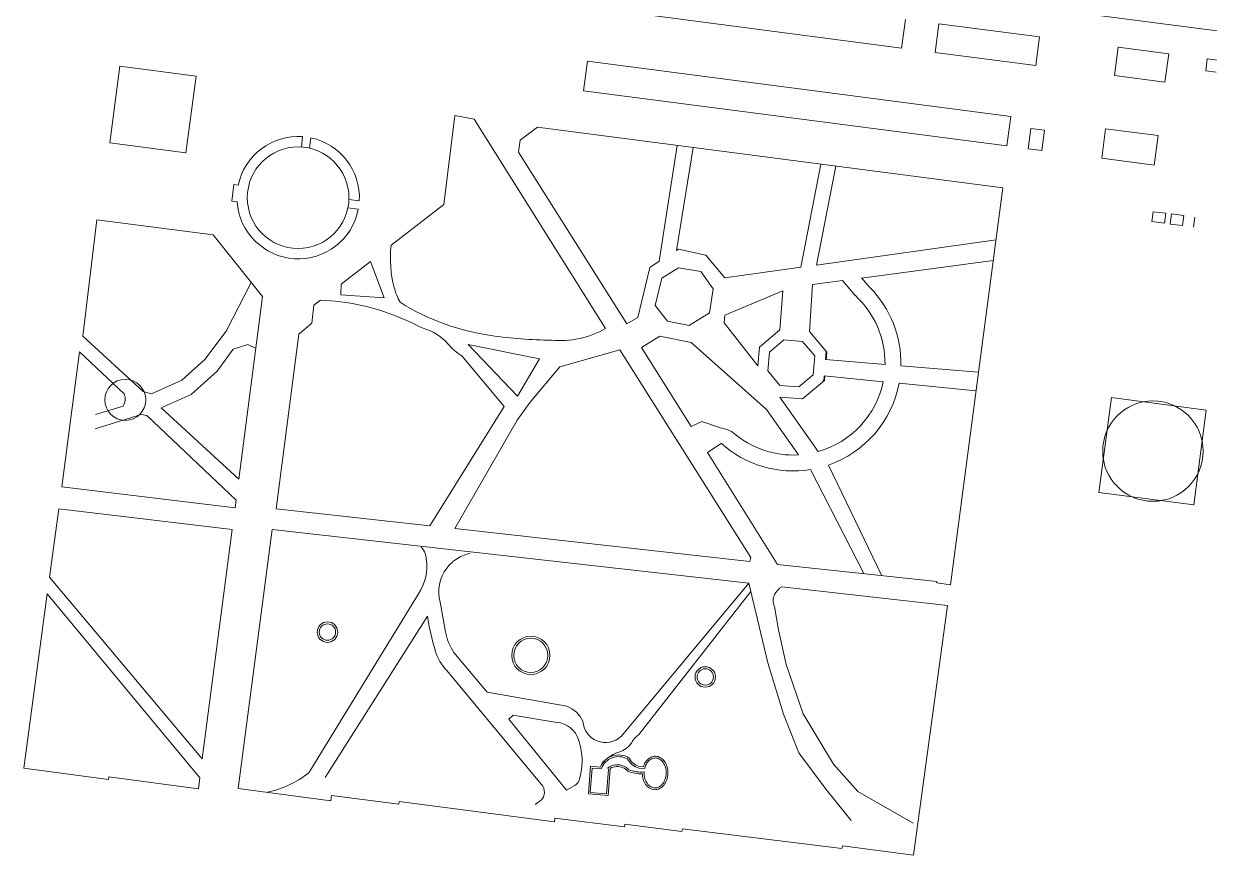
# Model space of a CAD drawing. Header units: millimetres. Extents: x 740 to 5908, y 1492 to 3373.
# Drawn here: x 4746 to 4919.4, y 2608.8 to 2730.4 of the extents above; entities that cross this region are included whole.
import ezdxf

# ---------------------------------------------------------------- set-up
doc = ezdxf.new("R2010")
doc.units = ezdxf.units.MM
doc.header["$PDMODE"] = 32
doc.header["$PDSIZE"] = 6
doc.layers.add('VIAPEATO', color=8, linetype='Continuous', lineweight=0)

msp = doc.modelspace()

# ---------------------------------------------------------------- linework, layer by layer
at = {"layer": 'VIAPEATO', "color": 8}
for p, q in [((4827.87, 2741.48), (4993.01, 2719.91)), ((4831.28, 2732.5), (4874.4, 2726.84)), ((4874.95, 2731.06), (4874.4, 2726.84)), ((4879.87, 2730.42), (4879.32, 2726.21)), ((4879.87, 2730.42), (4894.58, 2728.5)), ((4894.58, 2728.5), (4894.04, 2724.33)), ((4879.32, 2726.21), (4894.04, 2724.33)), ((4906.07, 2727.01), (4905.53, 2722.85)), ((4906.07, 2727.01), (4913.46, 2726.05)), ((4913.46, 2726.05), (4912.92, 2721.9)), ((4760.1, 2724.24), (4758.6, 2713)), ((4760.1, 2724.24), (4771.22, 2722.78)), ((4827.89, 2720.64), (4828.45, 2724.95)), ((4890.36, 2716.86), (4828.45, 2724.95)), ((4919.1, 2725.31), (4918.87, 2723.53)), ((4919.1, 2725.31), (4920.65, 2725.11)), ((4771.22, 2722.78), (4769.73, 2711.53)), ((4905.53, 2722.85), (4912.92, 2721.9)), ((4918.87, 2723.53), (4920.42, 2723.35)), ((4827.89, 2720.64), (4889.8, 2712.56)), ((4807.48, 2704), (4809.07, 2717.01)), ((4809.07, 2717.01), (4811.9, 2716.47)), ((4889.8, 2712.56), (4890.36, 2716.86)), ((4811.9, 2716.47), (4831.12, 2685.84)), ((4821.18, 2715.3), (4818.6, 2713.39)), ((4821.18, 2715.3), (4889.22, 2706.43)), ((4892.89, 2712.16), (4893.28, 2715.13)), ((4895.29, 2714.88), (4893.28, 2715.13)), ((4786.81, 2713.92), (4786.62, 2712.4)), ((4788.02, 2713.75), (4787.83, 2712.22)), ((4818.6, 2713.39), (4818.38, 2711.67)), ((4894.91, 2711.9), (4895.29, 2714.88)), ((4903.68, 2710.75), (4904.24, 2715.05)), ((4911.9, 2714.07), (4904.24, 2715.05)), ((4911.34, 2709.75), (4911.9, 2714.07)), ((4758.6, 2713), (4769.73, 2711.53)), ((4818.38, 2711.67), (4834.21, 2686.53)), ((4838.97, 2695.69), (4841.58, 2712.64)), ((4843.92, 2712.33), (4841.46, 2697.26)), ((4892.89, 2712.16), (4894.91, 2711.9)), ((4903.68, 2710.75), (4911.34, 2709.75)), ((4859.68, 2694.82), (4862.58, 2709.9)), ((4864.77, 2709.62), (4861.96, 2695.14)), ((4776.75, 2706.93), (4776.44, 2704.49)), ((4776.75, 2706.93), (4777.4, 2706.84)), ((4795.09, 2704.51), (4793.57, 2704.73)), ((4889.22, 2706.43), (4881.53, 2648.38)), ((4776.44, 2704.49), (4777.23, 2704.39)), ((4794.94, 2703.3), (4793.42, 2703.52)), ((4799.73, 2697.99), (4807.48, 2704)), ((4754.67, 2684.73), (4756.72, 2701.77)), ((4756.72, 2701.77), (4773.71, 2699.58)), ((4911, 2701.49), (4911.18, 2702.93)), ((4912.84, 2701.25), (4911, 2701.49)), ((4911.18, 2702.93), (4913.03, 2702.73)), ((4912.84, 2701.25), (4913.03, 2702.73)), ((4913.66, 2701.14), (4913.85, 2702.62)), ((4913.85, 2702.62), (4915.68, 2702.38)), ((4915.49, 2700.9), (4915.68, 2702.38)), ((4917.1, 2700.69), (4917.29, 2702.16)), ((4773.71, 2699.58), (4780.93, 2690.53)), ((4915.49, 2700.9), (4913.66, 2701.14)), ((4861.96, 2695.14), (4888.21, 2698.82)), ((4841.46, 2697.26), (4841.78, 2697.46)), ((4841.78, 2697.46), (4845.78, 2696.59)), ((4845.78, 2696.59), (4848.54, 2693.26)), ((4796.72, 2695.65), (4792.44, 2692.34)), ((4798.74, 2690.34), (4796.72, 2695.65)), ((4835.84, 2687.48), (4837.57, 2694.8)), ((4837.57, 2694.8), (4838.97, 2695.69)), ((4839.34, 2693.21), (4841.77, 2694.73)), ((4841.77, 2694.73), (4845.03, 2694.18)), ((4848.54, 2693.26), (4859.68, 2694.82)), ((4868.56, 2693.24), (4887.81, 2695.81)), ((4838.38, 2689.22), (4839.34, 2693.21)), ((4845.03, 2694.18), (4846.84, 2691.64)), ((4861.37, 2692.28), (4865.74, 2692.86)), ((4867.59, 2690.7), (4865.74, 2692.86)), ((4869.78, 2691.84), (4868.52, 2693.28)), ((4775.62, 2685.49), (4779.3, 2692.57)), ((4792.44, 2692.34), (4792.39, 2690.79)), ((4846.84, 2691.64), (4846.3, 2688.14)), ((4848.57, 2687.81), (4857.02, 2691.35)), ((4856.6, 2685.67), (4857.02, 2691.35)), ((4860.92, 2685.42), (4861.37, 2692.28)), ((4780.93, 2690.53), (4777.47, 2663.82)), ((4788.14, 2686.64), (4788.43, 2689.25)), ((4788.43, 2689.25), (4789.42, 2690.02)), ((4792.39, 2690.79), (4798.74, 2690.34)), ((4840.16, 2686.93), (4838.38, 2689.22)), ((4834.21, 2686.53), (4835.84, 2687.48)), ((4846.3, 2688.14), (4843.33, 2686.29)), ((4848.45, 2686.68), (4848.57, 2687.81)), ((4786.24, 2685.04), (4788.14, 2686.64)), ((4843.33, 2686.29), (4840.16, 2686.93)), ((4853.38, 2680.39), (4848.45, 2686.68)), ((4856.6, 2685.67), (4853.61, 2683.15)), ((4763.49, 2676.64), (4754.67, 2684.73)), ((4772.49, 2681.3), (4775.62, 2685.49)), ((4782.93, 2659.47), (4786.24, 2685.04)), ((4839.03, 2684.72), (4836.36, 2683.09)), ((4843.61, 2683.81), (4839.03, 2684.72)), ((4863.47, 2682.41), (4860.92, 2685.42)), ((4751.58, 2662.7), (4754.2, 2682.44)), ((4754.2, 2682.44), (4760.69, 2676.29)), ((4776.67, 2682.84), (4774.32, 2679.6)), ((4778.8, 2683.54), (4776.67, 2682.84)), ((4779.92, 2682.97), (4778.8, 2683.54)), ((4811.02, 2683.52), (4818.25, 2675.97)), ((4821.47, 2681.43), (4811.02, 2683.52)), ((4833.18, 2682.76), (4824.44, 2680.24)), ((4852.34, 2652.37), (4833.18, 2682.76)), ((4836.36, 2683.09), (4843.65, 2671.5)), ((4854.63, 2674.01), (4843.61, 2683.81)), ((4853.61, 2683.15), (4853.38, 2680.39)), ((4863.27, 2681.31), (4863.37, 2682.52)), ((4863.37, 2681.31), (4863.47, 2682.41)), ((4769.12, 2678.29), (4772.49, 2681.3)), ((4810.11, 2681.84), (4816.3, 2674.46)), ((4818.25, 2675.97), (4821.47, 2681.43)), ((4863.27, 2681.31), (4871.98, 2680.6)), ((4774.32, 2679.6), (4770.49, 2676.18)), ((4824.44, 2680.24), (4820.07, 2675.1)), ((4863.01, 2678.16), (4863.08, 2678.95)), ((4863.08, 2678.95), (4871.7, 2678.08)), ((4863.12, 2678.25), (4863.18, 2678.94)), ((4874.31, 2680.41), (4885.65, 2679.47)), ((4764.71, 2676.32), (4769.12, 2678.29)), ((4859.93, 2675.55), (4863.12, 2678.25)), ((4862.91, 2678.21), (4863.02, 2678.3)), ((4874.04, 2677.85), (4885.28, 2676.72)), ((4763.49, 2676.64), (4764.71, 2676.32)), ((4770.49, 2676.18), (4766.11, 2674.23)), ((4856.61, 2675.83), (4862.22, 2667.86)), ((4856.61, 2675.83), (4859.93, 2675.55)), ((4760.55, 2674.51), (4756.51, 2673.26)), ((4777.47, 2663.82), (4766.11, 2674.23)), ((4816.3, 2674.46), (4805.4, 2657.01)), ((4820.07, 2675.1), (4818.19, 2672.45)), ((4859.34, 2667.37), (4854.63, 2674.01)), ((4756.45, 2671.16), (4763.22, 2673.3)), ((4763.22, 2673.3), (4764.02, 2673.14)), ((4764.02, 2673.14), (4777.07, 2660.77)), ((4818.19, 2672.45), (4809.09, 2656.61)), ((4843.65, 2671.5), (4845.2, 2672.26)), ((4845.2, 2672.26), (4847.92, 2671.32)), ((4848, 2669.06), (4846.02, 2667.73)), ((4846.02, 2667.73), (4856.26, 2651.33)), ((4861.07, 2665.22), (4868.86, 2650)), ((4863.69, 2665.87), (4871.5, 2649.69)), ((4776.93, 2659.65), (4751.58, 2662.7)), ((4777.07, 2660.77), (4776.93, 2659.65)), ((4751.15, 2659.5), (4749.8, 2649.49)), ((4776.51, 2656.45), (4751.15, 2659.5)), ((4805.4, 2657.01), (4782.93, 2659.47)), ((4772.14, 2622.9), (4776.51, 2656.45)), ((4782.33, 2656.47), (4777.39, 2618.58)), ((4852.08, 2648.62), (4782.33, 2656.47)), ((4809.09, 2656.61), (4852.21, 2651.79)), ((4852.21, 2651.79), (4852.34, 2652.37)), ((4879.57, 2648.84), (4856.26, 2651.33)), ((4749.8, 2649.49), (4772.14, 2622.9)), ((4833.37, 2626.2), (4852.08, 2648.62)), ((4854.85, 2636.96), (4852.08, 2648.62)), ((4881.12, 2645.35), (4856.88, 2648.08)), ((4879.55, 2648.64), (4879.57, 2648.84)), ((4881.53, 2648.38), (4879.55, 2648.64)), ((4746.02, 2621.53), (4749.47, 2647.04)), ((4749.47, 2647.04), (4771.78, 2620.12)), ((4787.72, 2620.86), (4803.76, 2647.05)), ((4806.92, 2645.81), (4807.71, 2641.51)), ((4836.04, 2626.53), (4852.37, 2647.38)), ((4855.8, 2645.19), (4856.39, 2641.76)), ((4876.15, 2608.8), (4881.12, 2645.35)), ((4790.11, 2620.2), (4805.06, 2643.79)), ((4856.39, 2641.76), (4857.5, 2636.71)), ((4808.94, 2638.46), (4813.8, 2632.66)), ((4807.89, 2635.82), (4821.94, 2618.9)), ((4857.13, 2629.43), (4854.85, 2636.96)), ((4857.5, 2636.71), (4860.02, 2629.5)), ((4813.8, 2632.66), (4825.47, 2630.6)), ((4817.59, 2629.3), (4816.95, 2628.73)), ((4816.95, 2628.73), (4825.4, 2618.35)), ((4824, 2628.25), (4817.59, 2629.3)), ((4859.38, 2623.8), (4857.13, 2629.43)), ((4860.02, 2629.5), (4864.43, 2622.13)), ((4827.8, 2628.41), (4827.8, 2628.41)), ((4827.8, 2628.41), (4827.8, 2628.41)), ((4863.37, 2618.41), (4859.38, 2623.8)), ((4758.42, 2619.87), (4746.02, 2621.53)), ((4864.43, 2622.13), (4867.99, 2618.15)), ((4758.47, 2620.27), (4758.42, 2619.87)), ((4771.57, 2618.52), (4758.47, 2620.27)), ((4771.78, 2620.12), (4771.57, 2618.52)), ((4777.39, 2618.58), (4790.92, 2616.78)), ((4825.4, 2618.35), (4826.63, 2619)), ((4867.04, 2613.88), (4863.37, 2618.41)), ((4867.99, 2618.15), (4876.08, 2613.5)), ((4790.92, 2616.78), (4791.01, 2617.55)), ((4791.01, 2617.55), (4800.87, 2616.27)), ((4800.87, 2616.27), (4800.94, 2616.65)), ((4800.94, 2616.65), (4823.64, 2613.69)), ((4821.41, 2616.65), (4820.81, 2616.25)), ((4823.64, 2613.69), (4823.71, 2614.25)), ((4823.71, 2614.25), (4833.89, 2612.98)), ((4833.89, 2612.98), (4833.91, 2613.34)), ((4833.91, 2613.34), (4842.26, 2612.29)), ((4842.26, 2612.29), (4842.35, 2612.66)), ((4842.35, 2612.66), (4865.66, 2609.79)), ((4865.66, 2609.79), (4865.74, 2610.18)), ((4865.74, 2610.18), (4876.15, 2608.8))]:
    msp.add_line(p, q, dxfattribs=at)
for points in [[(4861.71, 2681.85), (4859.93, 2683.96), (4857.17, 2684.19), (4855.06, 2682.41), (4854.83, 2679.65), (4856.61, 2677.54), (4859.37, 2677.31), (4861.48, 2679.09)], [(4905.08, 2675.77), (4918.96, 2673.93), (4917.12, 2660.05), (4903.24, 2661.89)]]:
    msp.add_lwpolyline(points, close=True, dxfattribs=at)
for points in [[(4836.64, 2621.75), (4836.01, 2621.78, -0.210386), (4834.53, 2623.07, 0.451904), (4830.32, 2621.71), (4828.92, 2621.82), (4828.61, 2617.77), (4831.5, 2617.55), (4831.8, 2621.42), (4831.76, 2621.51, -0.234165), (4833.67, 2621.62, -0.124648), (4834.34, 2621.11, 0.104082), (4836.5, 2620.73, 0.104082)], [(4836.5, 2620.73, 0.061364), (4836.61, 2619.95, 0.084797), (4836.97, 2619.18, 0.106337), (4837.59, 2618.61, 0.128964), (4838.3, 2618.4, 0.128964), (4839.01, 2618.57, 0.106337), (4839.66, 2619.11, 0.084797), (4840.06, 2619.86, 0.074045), (4840.22, 2620.8, 0.074045), (4840.11, 2621.74, 0.084797), (4839.75, 2622.51, 0.106337), (4839.13, 2623.08, 0.128964), (4838.42, 2623.29, 0.128964), (4837.71, 2623.12, 0.106337), (4837.06, 2622.58, 0.084797), (4836.66, 2621.83, 0.006485), (4836.64, 2621.75)], [(4836.83, 2621.49), (4835.97, 2621.53, -0.205879), (4834.34, 2622.89, 0.463385), (4830.49, 2621.45), (4829.15, 2621.55), (4828.88, 2618), (4831.27, 2617.81), (4831.55, 2621.37), (4831.44, 2621.6, -0.259779), (4833.77, 2621.85, -0.115708), (4834.49, 2621.32, 0.114008), (4836.75, 2621)], [(4836.75, 2620.89, 0.074045), (4836.85, 2620.02, 0.084797), (4837.18, 2619.33, 0.106337), (4837.72, 2618.82, 0.128964), (4838.3, 2618.65, 0.128964), (4838.9, 2618.79, 0.106337), (4839.46, 2619.27, 0.084797), (4839.82, 2619.94, 0.074045), (4839.97, 2620.8, 0.074045), (4839.87, 2621.67, 0.084797), (4839.54, 2622.37, 0.106337), (4839, 2622.87, 0.128964), (4838.42, 2623.04, 0.128964), (4837.82, 2622.9, 0.106337), (4837.26, 2622.43, 0.084797), (4836.9, 2621.75, 0.022609), (4836.83, 2621.49)]]:
    msp.add_lwpolyline(points, format="xyb", dxfattribs=at)
for centre, radius in [((4786.15, 2704.99), 7.43), ((4911.15, 2667.92), 7.34), ((4790.44, 2641.45), 1.5), ((4790.44, 2641.45), 1.2), ((4820.18, 2638.05), 2.8), ((4820.18, 2638.05), 2.5), ((4845.69, 2634.89), 1.5), ((4845.69, 2634.89), 1.2)]:
    msp.add_circle(centre, radius, dxfattribs=at)
for centre, radius, start, end in [((4786.16, 2705), 8.95, 85.7894, 168.0974), ((4786.16, 2705), 8.95, 356.8466, 77.968), ((4786.16, 2705), 8.95, 183.8834, 349.0242), ((4816.31, 2696.18), 16.67, 173.7603, 194.9512), ((4810.36, 2694.59), 10.52, 194.9512, 207.7834), ((4858.55, 2680.78), 15.76, 358.6583, 44.5773), ((4788.07, 2656.39), 33.65, 67.679, 87.6991), ((4819.42, 2719.27), 34.82, 238.1655, 261.6843), ((4858.55, 2680.78), 13.43, 359.2433, 47.681), ((4782.65, 2643.18), 47.93, 63.1572, 67.679), ((4802.45, 2678.79), 7.39, 40.287, 75.5913), ((4824.45, 2697.77), 13.67, 264.6844, 299.2068), ((4823.39, 2746.41), 62.25, 261.6843, 269.8116), ((4814.42, 2688.93), 8.29, 220.287, 238.713), ((4858.55, 2680.78), 13.43, 285.8577, 348.4265), ((4858.55, 2680.78), 15.76, 289.0314, 349.2937), ((4759.13, 2675.52), 1.74, 324.6463, 26.2192), ((4847.09, 2666.24), 5.15, 59.1523, 80.7164), ((4858.55, 2680.78), 13.43, 228.9178, 273.3843), ((4858.55, 2680.78), 15.76, 227.9932, 279.2037), ((4802.33, 2652.16), 2.5, 17.9655, 43.2115), ((4800.1, 2651.44), 4.85, 9.0585, 17.9655), ((4812.71, 2646.92), 6.23, 103.4802, 124.3153), ((4797.75, 2651.07), 7.23, 326.2808, 9.0585), ((4812.32, 2647.5), 5.54, 124.3153, 143.2929), ((4812.57, 2647.31), 5.85, 143.2929, 194.903), ((4858.28, 2645.72), 2.75, 120.6816, 152.71), ((4857.67, 2646.04), 2.05, 152.71, 204.4728), ((4838, 2648.58), 33.28, 188.2788, 197.2537), ((4815.49, 2642.87), 7.9, 189.9119, 213.9691), ((4813.45, 2640.96), 7.58, 197.2537, 222.7445), ((4823.83, 2626.52), 4.4, 25.5536, 68.1271), ((4823.64, 2624.58), 3.69, 17.2148, 84.3572), ((4831.1, 2628.6), 3.3, 183.2662, 313.3517), ((4815.04, 2621.91), 12.7, 9.5517, 17.2148), ((4832.16, 2627.03), 3.26, 286.0395, 328.3989), ((4838.64, 2623.04), 4.35, 126.7888, 148.3989), ((4818.84, 2622.56), 8.84, 341.7336, 9.5517), ((4834.33, 2619.48), 4.59, 106.0395, 151.3782), ((4778.56, 2632.63), 14.92, 282.0283, 307.889), ((4825.83, 2620.25), 1.48, 302.6821, 341.7336), ((4839.72, 2620.81), 2.97, 176.3833, 178.4941), ((4820.48, 2618.06), 1.69, 303.5621, 29.9149)]:
    msp.add_arc(centre, radius, start, end, dxfattribs=at)
msp.add_point((4760.87, 2675.42), dxfattribs=at)

doc.saveas('drawing.dxf')
